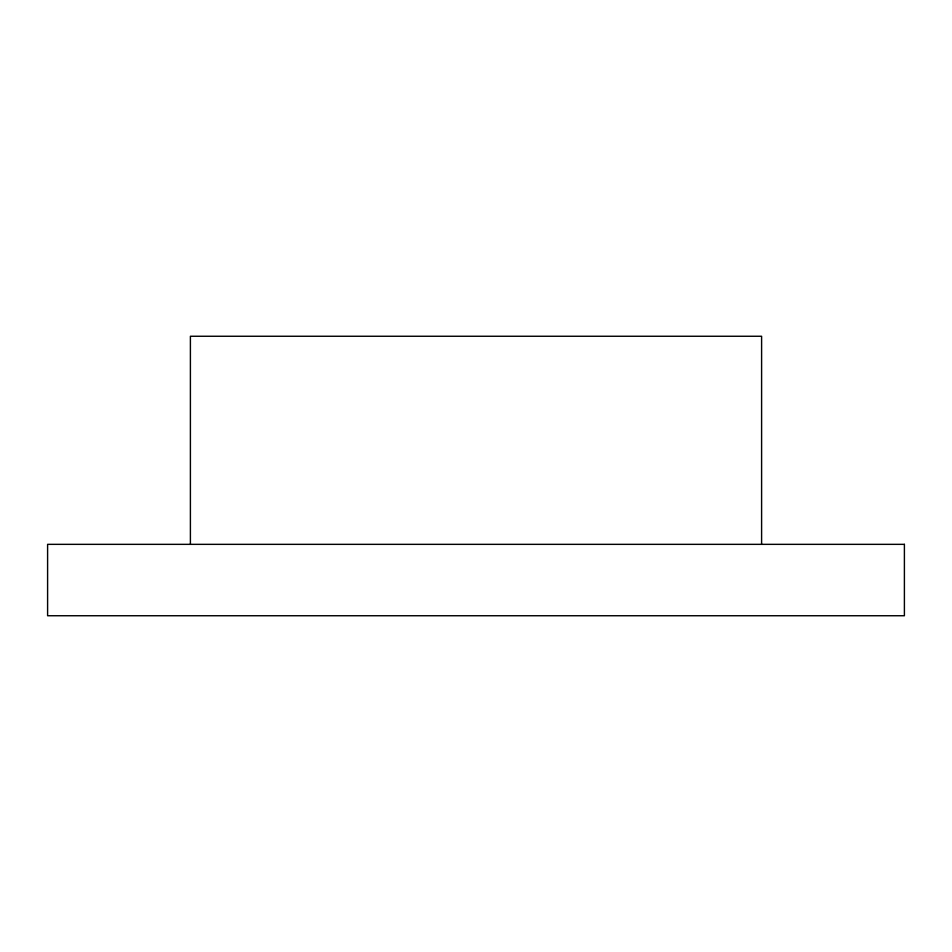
<?xml version="1.0" encoding="UTF-8"?>
<svg xmlns="http://www.w3.org/2000/svg" width="952" height="952" viewBox="0 0 952 952"><rect width="100%" height="100%" fill="white"/><g stroke="black" fill="none" stroke-linecap="round" stroke-linejoin="round"><path stroke-width="1.43" d="M761.6 544.342L761.6 336.258L190.4 336.258L190.4 544.342M904.4 544.342L47.6 544.342L47.6 615.742L904.4 615.742L904.4 544.342"/></g></svg>
